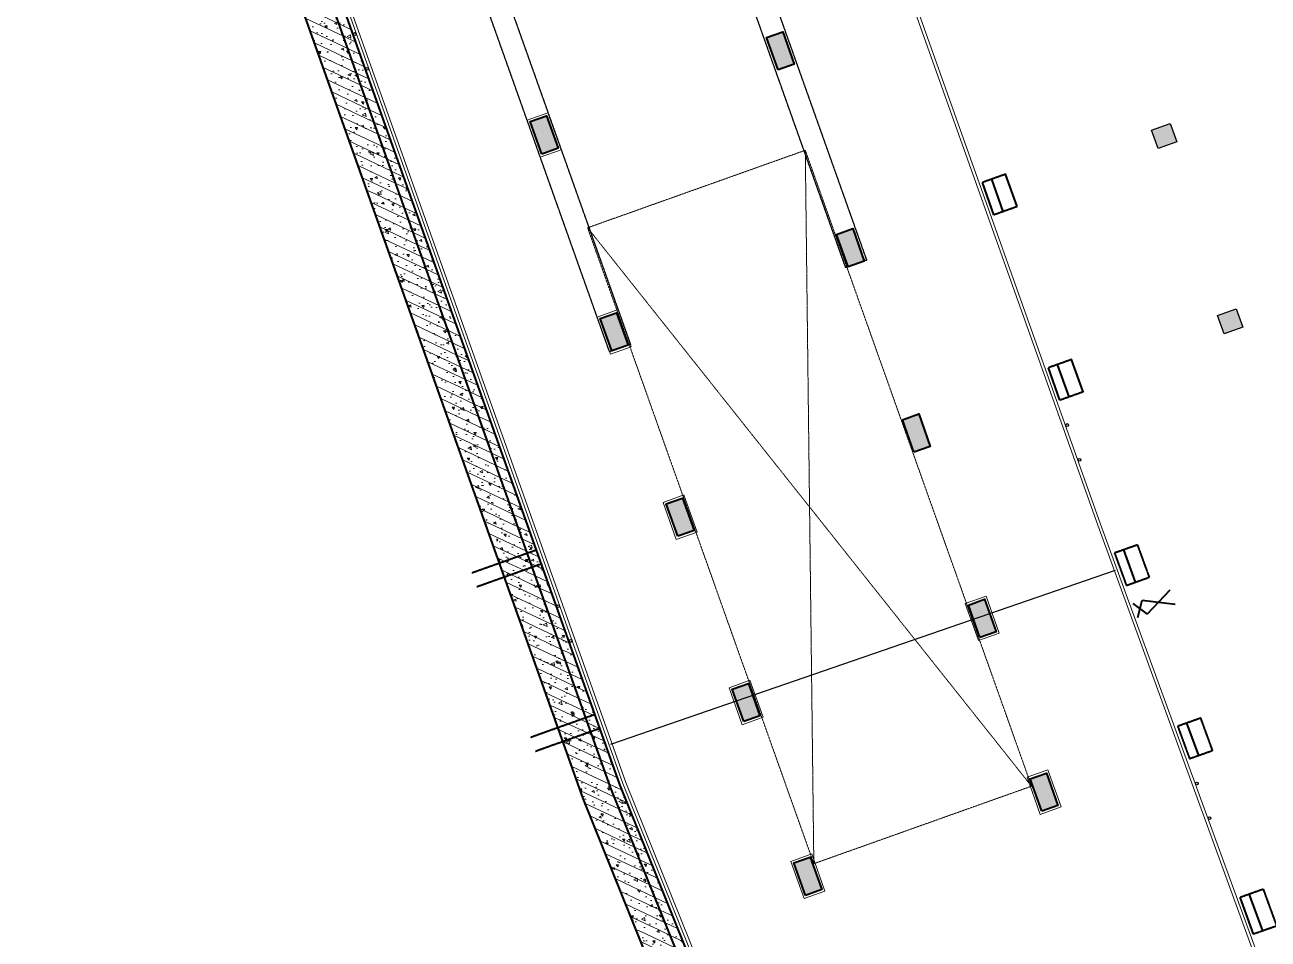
# Model space of a CAD drawing. Header units: millimetres. Extents: x 395197 to 699875, y 745 to 708816.
# Drawn here: x 481354 to 531934, y 186077 to 223258 of the extents above; entities that cross this region are included whole.
import ezdxf

# ---------------------------------------------------------------- set-up
doc = ezdxf.new("R2010")
doc.units = ezdxf.units.MM
doc.linetypes.add('DASH', pattern=[0.35, 0.25, -0.1])
for name, color, linetype in [('0-GPS', 36, 'Continuous'), ('gpsylk', 40, 'Continuous'), ('柱子', 2, 'Continuous'), ('站台板下梁', 4, 'Continuous')]:
    doc.layers.add(name, color=color, linetype=linetype)
for name, color, linetype, lineweight in [('COLUMN', 9, 'Continuous', 13), ('地墙', 4, 'Continuous', 40), ('填充', 252, 'Continuous', 9), ('孔洞', 30, 'Continuous', 9), ('暗梁暗柱', 4, 'Continuous', 40), ('柱边', 250, 'Continuous', 40), ('离壁墙', 185, 'Continuous', 9)]:
    doc.layers.add(name, color=color, linetype=linetype, lineweight=lineweight)
pattern_1 = [(154.69898, (404639.6, 463868.67), (-160.26523, -339.0281), []), (159.69898, (404639.6, 463868.7), (-274.04, 1044.654), [112.5, -1237.5]), (104.699, (404639.6, 463868.7), (-992.1017, -576.2684), [90, -990]), (210.1504, (404616.8, 463955.7), (-1266.1414, 468.3866), [95.6103, -1051.713]), (155.8832, (404357.2, 463767.5), (-305.8676, 1590.863), [168.75, -1856.25]), (206.3346, (404331.7, 463900.1), (-1848.246, 827.413), [143.415, -1577.5695]), (100.8832, (404357.2, 463767.5), (-1848.246, 827.412), [135, -1485]), (130.69898, (404377.2, 463934.05), (266.7776, 1046.5322), [112.5, -1237.5]), (75.699, (404377.2, 463934), (-1147.092, -23.0352), [90, -990]), (181.1504, (404399.4, 464021.3), (-880.314, 1023.4977), [95.6103, -1051.713]), (147.19898, (404639.6, 463868.67), (-476.26587, -151.1447), [0, -978, 0, -1005, 0, -993.75]), (117.19898, (404639.6, 463868.67), (-690.0067, 172.0891), [0, -573, 0, -955.5, 0, -378.75]), (77.19898, (404752.35, 463553.75), (-238.0578, 765.2761), [0, -375, 0, -1170, 0, -1552.5]), (67.19898, (404802.9, 463412.5), (-436.239, 772.9693), [0, -487.5, 0, -777, 0, -1102.5])]

# ---------------------------------------------------------------- blocks, each defined once
blk = doc.blocks.new('_FZH')
blk.add_solid([(-0.5, -0.5), (0.5, -0.5), (-0.5, 0.5), (0.5, 0.5)])
blk = doc.blocks.new('A$C585B43BA')
at = {"layer": 'gpsylk', "linetype": 'ByBlock'}
for centre in [(197850, -11113), (199350, -11104)]:
    blk.add_circle(centre, 57, dxfattribs=at)
blk = doc.blocks.new('A$C3E3C7F2D')
at = {"layer": 'gpsylk', "linetype": 'ByBlock'}
for centre in [(-299362, -4778), (-297862, -4781), (-274662, -4826), (-273162, -4829), (-299404, -26755), (-297904, -26755)]:
    blk.add_circle(centre, 57, dxfattribs=at)

msp = doc.modelspace()

# ---------------------------------------------------------------- hatches: boundary and pattern name
at = {"layer": 'COLUMN'}
for points in [[(528217, 218496), (527463, 218226), (527194, 218979), (527947, 219249)], [(530899, 210959), (530146, 210689), (529876, 211442), (530629, 211712)]]:
    msp.add_hatch(color=256, dxfattribs=at).paths.add_polyline_path(points)
at = {"layer": '填充'}
h = msp.add_hatch(dxfattribs=at)
h.set_pattern_fill('钢筋混凝土', color=252, scale=150, angle=109.699, style=0)
h.set_pattern_definition(pattern_1)
h.paths.add_polyline_path([(493648, 224661), (492517, 224259), (495367, 216251), (496498, 216653)])
h = msp.add_hatch(dxfattribs=at)
h.set_pattern_fill('钢筋混凝土', color=252, scale=150, angle=109.699, style=0)
h.set_pattern_definition(pattern_1)
h.paths.add_polyline_path([(494259, 224136), (494025, 224795), (493648, 224661), (496498, 216653), (496875, 216787)])
h = msp.add_hatch(dxfattribs=at)
h.set_pattern_fill('钢筋混凝土', color=252, scale=150, angle=109.699, style=0)
h.set_pattern_definition(pattern_1)
h.paths.add_polyline_path([(495367, 216251), (498217, 208243), (499348, 208645), (496498, 216653)])
h = msp.add_hatch(dxfattribs=at)
h.set_pattern_fill('钢筋混凝土', color=252, scale=150, angle=109.699, style=0)
h.set_pattern_definition(pattern_1)
h.paths.add_polyline_path([(496498, 216653), (499348, 208645), (499724, 208779), (496875, 216787)])
h = msp.add_hatch(dxfattribs=at)
h.set_pattern_fill('钢筋混凝土', color=252, scale=150, angle=109.699, style=0)
h.set_pattern_definition(pattern_1)
h.paths.add_polyline_path([(498217, 208243), (500665, 201363), (501796, 201766), (499348, 208645)])
h = msp.add_hatch(dxfattribs=at)
h.set_pattern_fill('钢筋混凝土', color=252, scale=150, angle=109.699, style=0)
h.set_pattern_definition(pattern_1)
h.paths.add_polyline_path([(499348, 208645), (501796, 201766), (502173, 201900), (499724, 208779)])
h = msp.add_hatch(dxfattribs=at)
h.set_pattern_fill('钢筋混凝土', color=252, scale=150, angle=109.699, style=0)
h.set_pattern_definition(pattern_1)
h.paths.add_polyline_path([(501997, 201200), (502374, 201335), (502173, 201900), (501796, 201766)])
h = msp.add_hatch(dxfattribs=at)
h.set_pattern_fill('钢筋混凝土', color=252, scale=150, angle=109.699, style=0)
h.set_pattern_definition(pattern_1)
h.paths.add_polyline_path([(500665, 201363), (500866, 200798), (501997, 201200), (501796, 201766)])
h = msp.add_hatch(dxfattribs=at)
h.set_pattern_fill('钢筋混凝土', color=252, scale=150, angle=109.699, style=0)
h.set_pattern_definition(pattern_1)
h.paths.add_polyline_path([(502407, 201242), (502374, 201335), (501997, 201200), (502030, 201108)])
h = msp.add_hatch(dxfattribs=at)
h.set_pattern_fill('钢筋混凝土', color=252, scale=150, angle=109.699, style=0)
h.set_pattern_definition(pattern_1)
h.paths.add_polyline_path([(500866, 200798), (500899, 200706), (502030, 201108), (501997, 201200)])
h = msp.add_hatch(dxfattribs=at)
h.set_pattern_fill('钢筋混凝土', color=252, scale=150, angle=109.699, style=0)
h.set_pattern_definition(pattern_1)
h.paths.add_polyline_path([(503046, 194674), (504176, 195077), (502030, 201108), (500899, 200706)])
h = msp.add_hatch(dxfattribs=at)
h.set_pattern_fill('钢筋混凝土', color=252, scale=150, angle=109.699, style=0)
h.set_pattern_definition(pattern_1)
h.paths.add_polyline_path([(502407, 201242), (502030, 201108), (504176, 195077), (504553, 195211)])
h = msp.add_hatch(dxfattribs=at)
h.set_pattern_fill('钢筋混凝土', color=252, scale=150, angle=109.699, style=0)
h.set_pattern_definition(pattern_1)
h.paths.add_polyline_path([(504377, 194511), (504176, 195077), (503046, 194674), (503247, 194109)])
h = msp.add_hatch(dxfattribs=at)
h.set_pattern_fill('钢筋混凝土', color=252, scale=150, angle=109.699, style=0)
h.set_pattern_definition(pattern_1)
h.paths.add_polyline_path([(504377, 194511), (504754, 194645), (504553, 195211), (504176, 195077)])
h = msp.add_hatch(dxfattribs=at)
h.set_pattern_fill('钢筋混凝土', color=252, scale=150, angle=109.699, style=0)
h.set_pattern_definition(pattern_1)
h.paths.add_polyline_path([(503247, 194109), (503581, 193169), (504712, 193571), (504377, 194511)])
h = msp.add_hatch(dxfattribs=at)
h.set_pattern_fill('钢筋混凝土', color=252, scale=150, angle=109.699, style=0)
h.set_pattern_definition(pattern_1)
h.paths.add_polyline_path([(504754, 194645), (504377, 194511), (504712, 193571), (505089, 193705)])
h = msp.add_hatch(dxfattribs=at)
h.set_pattern_fill('钢筋混凝土', color=252, scale=150, angle=109.699, style=0)
h.set_pattern_definition(pattern_1)
h.paths.add_polyline_path([(505192, 192222), (504712, 193571), (503581, 193169), (504070, 191796), (506333, 186187), (507464, 186590)])
h = msp.add_hatch(dxfattribs=at)
h.set_pattern_fill('钢筋混凝土', color=252, scale=150, angle=109.699, style=0)
h.set_pattern_definition(pattern_1)
h.paths.add_polyline_path([(505566, 192364), (505089, 193705), (504712, 193571), (505192, 192222), (507464, 186590), (507841, 186724)])
h = msp.add_hatch(dxfattribs=at)
h.set_pattern_fill('钢筋混凝土', color=252, scale=150, angle=109.699, style=0)
h.set_pattern_definition(pattern_1)
h.paths.add_polyline_path([(507841, 186724), (507464, 186590), (510277, 179617), (510655, 179752)])
h = msp.add_hatch(dxfattribs=at)
h.set_pattern_fill('钢筋混凝土', color=252, scale=150, angle=109.699, style=0)
h.set_pattern_definition(pattern_1)
h.paths.add_polyline_path([(506333, 186187), (509146, 179214), (510277, 179617), (507464, 186590)])

# ---------------------------------------------------------------- linework, layer by layer
at = {"layer": '0-GPS', "color": 7, "ltscale": 2, "elevation": 0}
msp.add_lwpolyline([(505195, 194002), (525725, 201085)], dxfattribs=at)
at = {"layer": 'COLUMN', "elevation": 0}
for points in [[(502324, 217878), (501788, 219385), (502636, 219687), (503172, 218179)], [(505174, 209870), (504638, 211377), (505486, 211679), (506022, 210171)], [(507856, 202333), (507320, 203840), (508168, 204142), (508704, 202634)], [(520148, 198215), (519612, 199723), (520460, 200025), (520996, 198517)], [(510539, 194796), (510002, 196303), (510850, 196605), (511386, 195097)], [(522663, 191149), (522126, 192657), (522974, 192959), (523511, 191451)], [(513053, 187730), (512517, 189237), (513365, 189539), (513901, 188031)]]:
    msp.add_lwpolyline(points, close=True, dxfattribs=at)
at = {"layer": '地墙', "ltscale": 5}
for p, q in [((505566, 192364, 0), (482311, 257712, 0)), ((505192, 192222, 0), (482122, 257049, 0)), ((504070, 191796, 0), (481354, 255628, 0)), ((521722, 215865, 0), (521253, 217184, 0)), ((520780, 215529, 0), (520311, 216848, 0)), ((521157, 215663, 0), (520687, 216982, 0)), ((523839, 208126, 0), (523370, 209445, 0)), ((524404, 208328, 0), (523935, 209647, 0)), ((523462, 207992, 0), (522993, 209311, 0)), ((526542, 200597, 0), (526062, 201912, 0)), ((529113, 193551, 0), (528633, 194866, 0)), ((520523, 154223, 0), (505192, 192222, 0)), ((520891, 154380, 0), (505566, 192364, 0)), ((519420, 153750, 0), (504070, 191796, 0)), ((531341, 186279, 0), (530792, 187782, 0)), ((531718, 186413, 0), (531169, 187916, 0))]:
    msp.add_line(p, q, dxfattribs=at)
at = {"layer": '孔洞', "linetype": 'DASH', "elevation": 0}
for points in [[(517629, 190632), (513452, 189145), (504248, 215006), (513104, 218158), (522308, 192297), (517629, 190632)], [(513452, 189145), (513104, 218158)], [(504248, 215006), (522308, 192297)]]:
    msp.add_lwpolyline(points, dxfattribs=at)
at = {"layer": '暗梁暗柱', "linetype": 'DASH', "ltscale": 1.5}
for p, q in [((521253, 217184, 0), (520311, 216848, 0)), ((521722, 215865, 0), (520780, 215529, 0)), ((523935, 209647, 0), (522993, 209311, 0)), ((524404, 208328, 0), (523462, 207992, 0)), ((502173, 201900, 0), (499536, 200962, 0)), ((502374, 201335, 0), (499739, 200397, 0)), ((504553, 195211, 0), (501930, 194277, 0)), ((504754, 194645, 0), (502132, 193712, 0))]:
    msp.add_line(p, q, dxfattribs=at)
at = {"layer": '暗梁暗柱', "linetype": 'DASH', "ltscale": 1.5, "elevation": 0}
for points in [[(525685, 201778), (526165, 200463), (527106, 200798), (526628, 202109), (525684, 201778)], [(528256, 194732), (528736, 193417), (529675, 193751), (529195, 195066), (528256, 194732)], [(530792, 187782), (531729, 188116), (532279, 186609), (531335, 186277)]]:
    msp.add_lwpolyline(points, dxfattribs=at)
at = {"layer": '柱子', "color": 7, "ltscale": 5, "elevation": 0}
for points in [[(528217, 218496), (527463, 218226), (527194, 218979), (527947, 219249), (528217, 218496)], [(530899, 210959), (530146, 210689), (529876, 211442), (530629, 211712), (530899, 210959)]]:
    msp.add_lwpolyline(points, dxfattribs=at)
at = {"layer": '柱边', "ltscale": 5, "elevation": 0}
for points in [[(511995, 221425), (511525, 222744), (512185, 222979), (512654, 221660)], [(502385, 218005), (501916, 219324), (502575, 219559), (503045, 218240)], [(514845, 213417), (514375, 214736), (515035, 214971), (515504, 213652)], [(505235, 209997), (504766, 211316), (505425, 211551), (505894, 210232)], [(517527, 205880), (517057, 207199), (517717, 207434), (518186, 206115)], [(507917, 202460), (507448, 203779), (508107, 204014), (508577, 202695)], [(520209, 198343), (519740, 199662), (520399, 199897), (520868, 198578)], [(510599, 194923), (510130, 196242), (510789, 196477), (511259, 195158)], [(522723, 191277), (522254, 192596), (522914, 192831), (523383, 191512)], [(513114, 187857), (512644, 189176), (513304, 189411), (513773, 188092)]]:
    msp.add_lwpolyline(points, close=True, dxfattribs=at)
for points in [[(526639, 199163), (526810, 199861)], [(526810, 199861), (528146, 199700)], [(527941, 200263), (527016, 199297)], [(526433, 199727), (527016, 199297)]]:
    msp.add_lwpolyline(points, dxfattribs=at)
at = {"layer": '离壁墙'}
for p, q in [((525004, 202915, 0), (515012, 230990, 0)), ((525117, 202955, 0), (515126, 231031, 0)), ((505688, 192410, 0), (494382, 224179, 0)), ((505800, 192452, 0), (494495, 224220, 0)), ((542472, 155047, 0), (525004, 202915, 0)), ((525117, 202956, 0), (542584, 155090, 0)), ((521011, 154431, 0), (505688, 192410, 0)), ((521121, 154478, 0), (505800, 192452, 0))]:
    msp.add_line(p, q, dxfattribs=at)
at = {"layer": '站台板下梁', "color": 2, "linetype": 'DASH', "ltscale": 1.5, "elevation": 0}
for points in [[(500200, 254272), (501048, 254573), (515598, 213685), (514750, 213384), (500200, 254272)], [(490590, 250852), (491438, 251154), (505989, 210266), (505141, 209964), (490590, 250852)]]:
    msp.add_lwpolyline(points, close=True, dxfattribs=at)

# ---------------------------------------------------------------- block references
at = {"layer": 'COLUMN', "xscale": 1400, "yscale": 700.0000000000001, "zscale": 699.9999999999998, "rotation": 109.5889350716816}
for p in [(512090, 222202, 0), (502480, 218782, 0), (514940, 214194, 0), (505330, 210774, 0), (517622, 206657, 0), (508012, 203237, 0), (520304, 199120, 0), (510694, 195700, 0), (522818, 192054, 0), (513209, 188634, 0)]:
    msp.add_blockref('_FZH', p, dxfattribs=at)
at = {"layer": '填充', "linetype": 'ByBlock', "rotation": 109.698980389513}
for name, p in [('A$C3E3C7F2D', (398150, 478434, 0)), ('A$C585B43BA', (585777, 983, 0))]:
    msp.add_blockref(name, p, dxfattribs=at)

doc.saveas('drawing.dxf')
